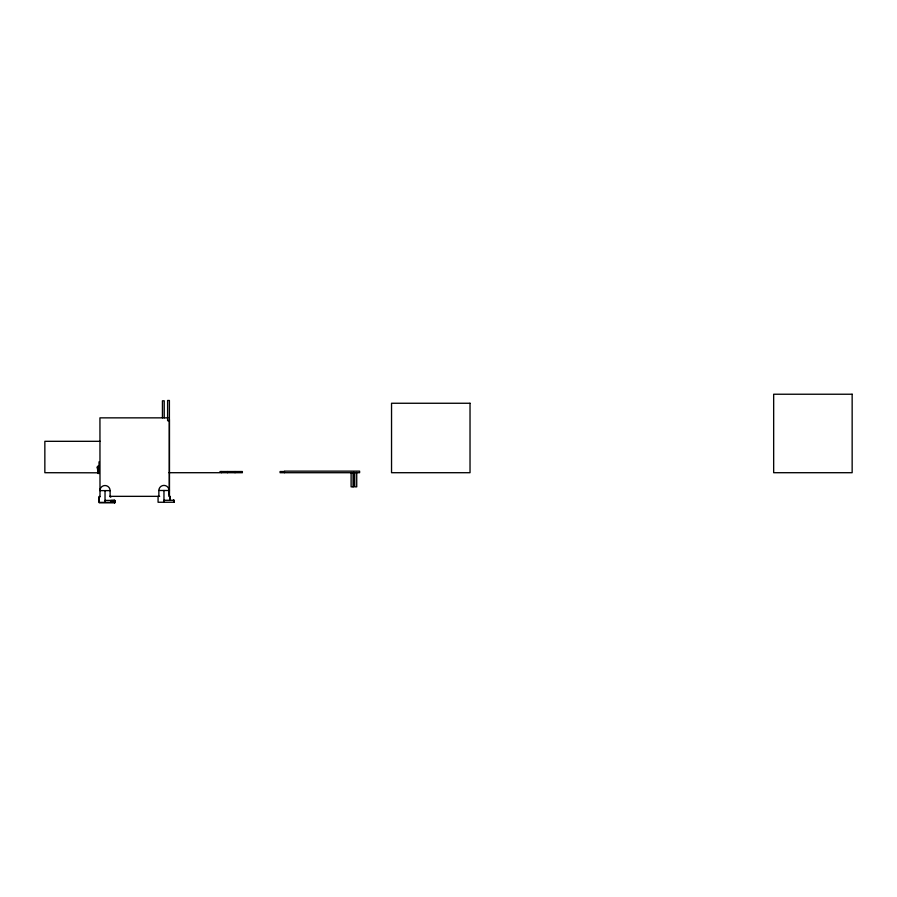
<?xml version="1.0" encoding="UTF-8"?>
<svg xmlns="http://www.w3.org/2000/svg" width="897" height="897" viewBox="0 0 897 897"><rect width="100%" height="100%" fill="white"/><g stroke="black" fill="none" stroke-linecap="round" stroke-linejoin="round"><path stroke-width="1.35" d="M169.398 494.572L169.398 419.426M168.008 417.856L99.937 417.856L100.004 496.882L99.219 496.882L99.219 502.769L114.917 502.769L114.917 500.806L110.712 500.806M169.398 420.704L167.604 420.704L167.604 400.477L169.398 400.477L169.398 496.344M100.139 441.313L44.85 441.313L44.85 472.708L99.018 472.809M99.018 466.171L97.739 466.171L97.739 473.392L99.018 473.392M97.403 468.279L97.19 467.191M97.739 469.12L99.186 469.12M97.739 469.243L99.186 469.243M97.739 471.463L97.403 466.631M219.944 471.53L242.448 471.53M284.45 471.53L280.077 471.53L280.077 472.708L359.607 472.708L359.607 471.138L284.461 471.138L284.461 472.708M169.006 472.708L242.448 472.708M158.859 496.377L158.859 490.491L169.062 490.491L169.062 496.377L170.183 496.344L170.183 500.268M110.118 490.614L99.926 490.614A5.102 5.102 0 0 1 105.027 485.524A5.102 5.102 0 0 1 110.118 490.614L110.118 496.501L110.914 496.501M109.658 496.344L159.666 496.344M99.926 496.501L99.141 496.501L99.141 502.387L114.838 502.387M110.196 496.882L110.993 496.882M163.96 500.302L174.13 500.268L174.108 502.23L158.074 502.264L158.074 496.377M105.027 500.425L114.861 500.425M356.726 472.45L356.726 486.836L354.764 486.836L354.764 472.45M353.665 472.45L353.665 486.836L351.108 486.836L351.108 472.45M353.07 472.45L353.07 486.836M235.025 471.53L235.025 472.708M227.468 471.53L227.468 472.708M221.581 471.53L221.581 472.708M173.928 500.268L174.052 502.23M173.726 500.268L173.771 502.264M173.592 500.302L173.726 502.264M169.847 496.377L169.847 500.302M164.218 417.834L164.218 400.802L162.435 400.802L162.435 417.834M163.96 490.491L163.96 502.264M114.838 500.425L114.738 502.769M114.659 500.425L114.536 502.769M114.457 500.425L114.457 502.387M114.199 500.425L114.199 502.387M113.874 500.425L113.874 502.387M113.493 500.425L113.493 502.387M113.067 500.425L113.067 502.387M112.585 500.425L112.585 502.387M112.058 500.425L112.058 502.387M111.497 500.425L111.497 502.387M110.914 500.425L110.914 502.387M105.027 490.614L105.027 502.387M99.018 461.82L99.018 473.594M158.859 490.491A5.102 5.102 0 0 1 163.96 485.4A5.102 5.102 0 0 1 169.062 490.491M169.219 489.134A5.102 5.102 0 0 1 169.398 490.457M852.15 394.232L773.663 394.232L773.663 472.708L852.15 472.708L852.15 394.232M470.028 403.258L391.541 403.258L391.541 472.708L470.028 472.708L470.028 403.258"/></g></svg>
